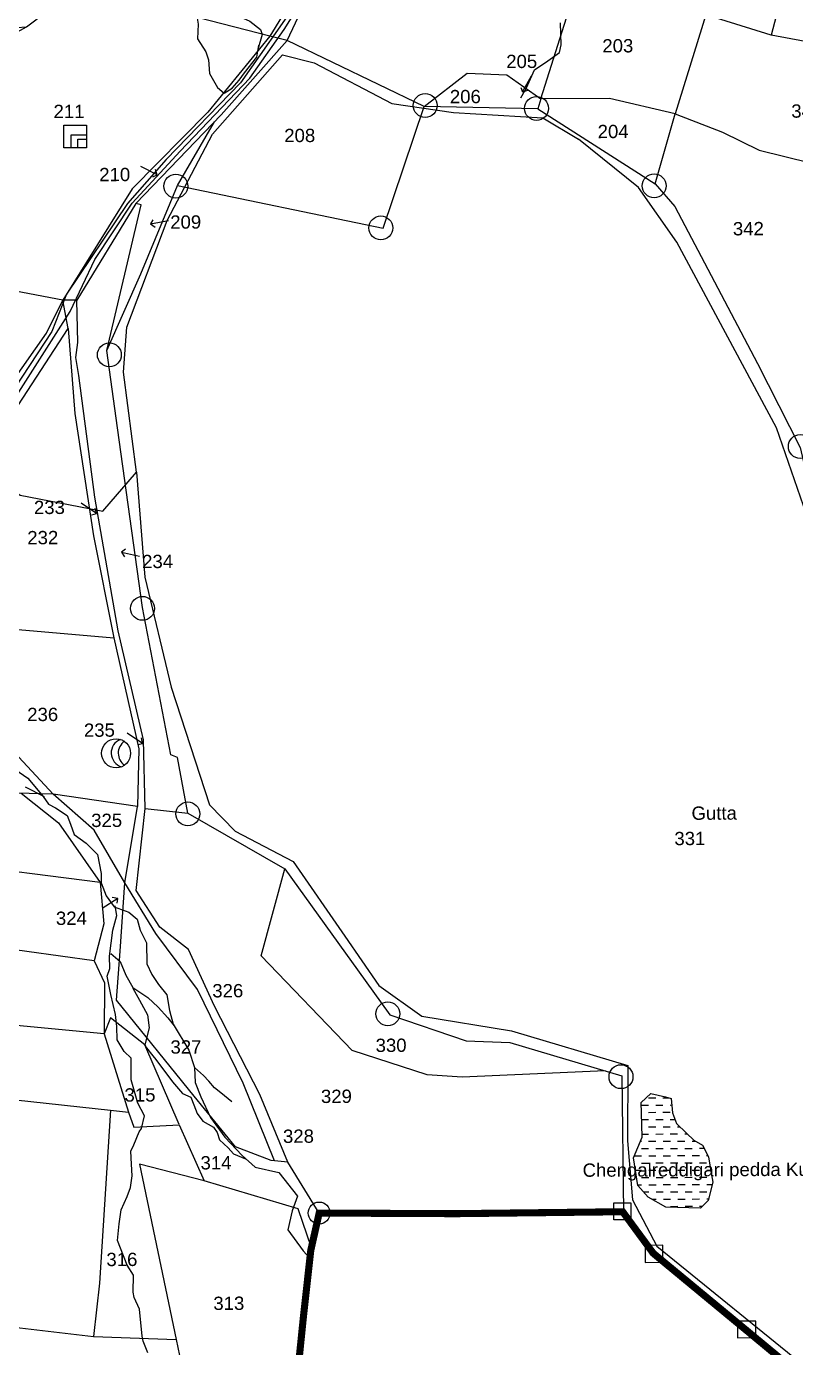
# Model space of a CAD drawing. Header units: inches. Extents: x 208632 to 221797, y 1591440 to 1598854.
# Drawn here: x 210205 to 211073, y 1593065 to 1594556 of the extents above; entities that cross this region are included whole.
import ezdxf

# ---------------------------------------------------------------- set-up
doc = ezdxf.new("R2010")
doc.units = ezdxf.units.IN
doc.header["$LTSCALE"] = 15
doc.header["$MEASUREMENT"] = 0
doc.linetypes.add('HIDDEN2', pattern=[0.1875, 0.125, -0.0625])
for name, color, linetype in [('BOUNDRY STONES', 240, 'Continuous'), ('PLOTS', 7, 'Continuous'), ('PLOTS NO', 7, 'Continuous'), ('ROADS', 1, 'Continuous'), ('STREAMS', 4, 'Continuous'), ('VILLAGE BOUNDRY', 5, 'Continuous'), ('wells', 7, 'Continuous')]:
    doc.layers.add(name, color=color, linetype=linetype)
doc.styles.get("Standard").update_dxf_attribs({"font": 'arial.ttf'})

# ---------------------------------------------------------------- blocks, each defined once
blk = doc.blocks.new('GGGGGFDGG')
at = {"layer": 'PLOTS NO', "color": 0}
for points in [[(17673.9, 8953.1), (17670.6, 8947.5), (17677, 8943.1)], [(17670.6, 8947.5), (17695.6, 8952)]]:
    blk.add_lwpolyline(points, dxfattribs=at)

msp = doc.modelspace()

# ---------------------------------------------------------------- hatches: boundary and pattern name
at = {"layer": 'STREAMS'}
h = msp.add_hatch(dxfattribs=at)
h.set_pattern_fill('DASH', color=4, scale=65.36629, angle=0.2399)
h.set_pattern_definition([(0.239895, (173772.8955, 1588738.121), (8.136504, 8.2049252), [8.1707862, -8.1707862])])
h.paths.add_polyline_path([(210909.2, 1593351.8), (210925.7, 1593347.7), (210932, 1593346.1), (210933.6, 1593330), (210938, 1593317.7), (210949.5, 1593306.9), (210957.9, 1593298.9), (210967.5, 1593293.3), (210974.4, 1593280.1), (210977.4, 1593261.7), (210979, 1593251.5), (210973.9, 1593231), (210965.2, 1593222.2), (210926.1, 1593223.5), (210906.3, 1593234.8), (210894.4, 1593247.8), (210889.6, 1593279), (210899.5, 1593302.2), (210898.6, 1593330), (210898.3, 1593341.6)])

# ---------------------------------------------------------------- linework, layer by layer
at = {"layer": 'BOUNDRY STONES'}
for points in [[(210867.3, 1593228.3), (210886.6, 1593228.3), (210886.6, 1593209), (210867.4, 1593208.9)], [(210922.8, 1593180.3), (210902.7, 1593180.2), (210902.7, 1593161), (210922.9, 1593161.1)], [(211007.1, 1593076), (211027.8, 1593076.1), (211027.7, 1593094.7), (211007, 1593094.6)]]:
    msp.add_lwpolyline(points, close=True, dxfattribs=at)
for centre, radius in [((210654.6, 1594466.8), 13.5), ((210780.2, 1594463.5), 13.5), ((210373.1, 1594375.8), 13.5), ((210912.9, 1594376.1), 13.5), ((210604.5, 1594328.6), 13.5), ((210298.1, 1594185.4), 13.5), ((211077.9, 1594081.9), 13.5), ((210335.5, 1593899.2), 13.5), ((210386.7, 1593667.2), 13.5), ((210612.4, 1593441.6), 13.5), ((210875.5, 1593370.6), 13.5), ((210534.9, 1593216.7), 12.4)]:
    msp.add_circle(centre, radius, dxfattribs=at)
at = {"layer": 'PLOTS'}
for points in [[(210375, 1594376.5), (210607.2, 1594328.3), (210653.3, 1594465.8), (210498.7, 1594540.3), (210520.4, 1594586.9), (210588.8, 1594671.5), (210675, 1594741.4), (210738.5, 1594792.8), (210866.2, 1594907.6), (210925.8, 1594966.6), (210960.3, 1594999.1), (211023, 1595067.4), (211082.4, 1595121.3), (211104.8, 1595134.6), (211121.1, 1595146.7), (211164.5, 1595196.4), (211195, 1595218.7), (211200.2, 1595240.9), (211229.3, 1595259.8)], [(211101, 1594759.8), (211045.1, 1594546.3), (210971.3, 1594569.3), (210984.5, 1594605)], [(209754.5, 1594533.8), (209950, 1594510.8), (210021.4, 1594542.8), (210105.9, 1594548.7), (210204.6, 1594555.7), (210267.4, 1594603.5), (210335.4, 1594631.7), (210320.1, 1594683), (210248.1, 1594726.8)], [(210971.3, 1594569.3), (210936.5, 1594457.4), (210862.5, 1594474.5), (210785.1, 1594474.4), (210838, 1594642.1)], [(210492.3, 1594566.3), (210479.2, 1594545), (210331.5, 1594583.1), (210261.1, 1594598.6)], [(210479.2, 1594545), (210409.2, 1594459.2), (210324, 1594372.6), (210245.7, 1594247), (210184.2, 1594258.7), (210143.7, 1594255.9), (210155.8, 1594389.1), (210145.7, 1594483), (210163.7, 1594533.1), (210204.6, 1594555.7)], [(210327.8, 1594356.2), (210424.3, 1594456.2), (210498.7, 1594540.3), (210479.2, 1594545)], [(210781.5, 1594463.2), (210914.2, 1594378.4), (210936.5, 1594457.4), (210990.1, 1594436.8), (211031.3, 1594416.5), (211118.2, 1594394.8), (211211, 1594371.7), (211237, 1594475.8), (211245.1, 1594508.1), (211230.9, 1594511.6), (211045.1, 1594546.3)], [(210653.3, 1594465.8), (210702, 1594503.3), (210746.7, 1594501.3), (210785.1, 1594474.4)], [(210785.1, 1594474.4), (210781.5, 1594463.2), (210653.3, 1594465.8)], [(210295.2, 1594190.1), (210333.8, 1594276.7), (210375, 1594376.5), (210416.8, 1594448.4)], [(210914.2, 1594378.4), (210936.4, 1594352.9), (211029.5, 1594175.5), (211077.8, 1594080.6), (211121.6, 1593889.4), (211128.7, 1593845.1), (211221.6, 1593816.4), (211223.1, 1594061.7)], [(210386.5, 1593668.2), (210375, 1593730.7), (210367.6, 1593734), (210335.4, 1593900.2), (210307.3, 1594103), (210295.2, 1594190.1), (210334, 1594354.7), (210327.8, 1594356.2), (210261.4, 1594247.2)], [(210096.2, 1594273.8), (210105.5, 1594103.2), (210159.3, 1594113.9), (210227, 1594210), (210245.7, 1594247)], [(210031.7, 1593934.2), (210066.2, 1593968.6), (210125.4, 1594049.5), (210164.2, 1594081.4), (210251.6, 1594215.2), (210245.7, 1594247)], [(210338.5, 1593673.3), (210336.6, 1593750.8), (210307.9, 1593873.7), (210281.8, 1594024.9), (210263.5, 1594162.2), (210260.4, 1594182.3), (210262.5, 1594199.4), (210261.4, 1594247.2), (210246, 1594246.9)], [(210251.6, 1594215.2), (210259.3, 1594119.1), (210280.3, 1593980.9), (210303.3, 1593865.8)], [(210534.9, 1593216.7), (210499.7, 1593274.3), (210480.6, 1593276.2), (210440.3, 1593291.5), (210393.9, 1593348.8), (210306.3, 1593456.9), (210310.3, 1593512.3), (210315.7, 1593589.3), (210281.1, 1593648.9), (210234.5, 1593689.5), (210196.1, 1593731.3), (210185.5, 1593730.1), (210173.4, 1593737.8), (210163.7, 1593824.3), (210171.2, 1593834.6), (210186.7, 1593876.2), (210303.3, 1593865.8), (210331.5, 1593740.7), (210330, 1593675.5), (210234.5, 1593689.5), (210194.2, 1593690.6), (210025.5, 1593713.6)], [(210198.7, 1593690.5), (210240.8, 1593657), (210287.9, 1593589.8), (210292, 1593543), (210280.8, 1593501.4), (210292.5, 1593476.7), (210292.1, 1593419), (210319.6, 1593330.6)], [(210280.8, 1593501.4), (209938.5, 1593548.9), (209863.9, 1593552.8), (209901.2, 1593675.2)], [(210484.6, 1593275.8), (210449.2, 1593363.2), (210397.7, 1593469), (210350.7, 1593532.4), (210315.7, 1593589.3), (210330, 1593675.5)], [(210499.7, 1593274.3), (210468.1, 1593350.6), (210416.6, 1593450.1), (210387.5, 1593514), (210355, 1593539.3), (210328.5, 1593580.6), (210338.5, 1593673.3), (210386.5, 1593668.2), (210496.3, 1593605.1), (210586.9, 1593479.3), (210614.8, 1593440.6), (210700.9, 1593411.2), (210750.1, 1593409.3), (210876.4, 1593371.6), (210878.2, 1593218.2)], [(210287.9, 1593589.8), (209944.9, 1593633.4)], [(210857.7, 1593377.2), (210696.1, 1593370), (210656.7, 1593372.8), (210572.2, 1593400.1), (210469.4, 1593507.2), (210496.3, 1593605.1)], [(210292.1, 1593419), (210129.9, 1593434.3), (210071.2, 1593446.6), (209845, 1593463.8)], [(210376.7, 1593316.7), (210338.1, 1593406.4), (210299.5, 1593437.2), (210292.1, 1593419)], [(210102, 1593354.2), (210299.2, 1593332.8), (210286.8, 1593137.6), (210280.2, 1593077.2)], [(210299.2, 1593332.8), (210319.6, 1593330.6), (210325.6, 1593313.7), (210376.8, 1593316.4), (210405, 1593253.2), (210332.1, 1593271.8), (210373.4, 1593074)], [(210526.1, 1593177.3), (210511, 1593221.3), (210405, 1593253.2)], [(210119.8, 1593096.1), (210280.2, 1593077.2), (210373.4, 1593074), (210383, 1593029), (210404.8, 1592999.6), (210418.3, 1592997.5)]]:
    msp.add_lwpolyline(points, dxfattribs=at)
at = {"layer": 'ROADS', "color": 1}
for points in [[(210559.4, 1594654.5), (210490.6, 1594555.6), (210446.2, 1594492.4), (210362.2, 1594405.7), (210318.4, 1594356.2), (210249.9, 1594253.7), (210233.2, 1594211.8), (210165.7, 1594109.9), (210127.2, 1594068.2), (210063.2, 1593987), (209971.1, 1593878.3), (209881, 1593773.9), (209806.3, 1593697), (209684.6, 1593550.4), (209651.4, 1593515.2), (209642.8, 1593501.8), (209538.7, 1593414.4), (209492.9, 1593375.9), (209394.6, 1593331.8), (209276.7, 1593283.8), (209129.1, 1593275.1)], [(209125.7, 1593268.2), (209284.4, 1593282), (209467.7, 1593360.2), (209503.8, 1593379.2), (209644.4, 1593500), (209716.7, 1593583.5), (209805.3, 1593685.8), (209892.7, 1593779.9), (209956.5, 1593851.5), (210055, 1593967.2), (210128.5, 1594060.2), (210174.7, 1594110.1), (210253.9, 1594234.1), (210281.6, 1594292.9), (210324, 1594356.7), (210377.9, 1594415.4), (210456.8, 1594497.8), (210495.4, 1594552.5), (210533.6, 1594614)], [(210069.1, 1594267.3), (210085.2, 1594198.1), (210095.2, 1594172.3), (210126.5, 1594119.8), (210152.6, 1594060.2), (210197.3, 1594027), (210263.8, 1594014.2), (210290.9, 1594009), (210328.7, 1594052.8), (210313.9, 1594165.9), (210317.7, 1594216.5), (210363.3, 1594337.1), (210414.4, 1594434.6), (210493.6, 1594524.1), (210529.3, 1594515.1), (210616.9, 1594469), (210686.4, 1594458.7), (210787.4, 1594452.9), (210827.7, 1594428.9)], [(211088.4, 1593995.5), (211051, 1594102.8), (210938.4, 1594312.5), (210895.3, 1594374.1), (210827.7, 1594428.9)], [(210328.7, 1594052.8), (210338, 1593934.6), (210367.9, 1593810.4), (210411, 1593677.6), (210440, 1593647.8), (210505.7, 1593613.5), (210563.8, 1593529.3), (210602.4, 1593473.4), (210650.9, 1593439), (210751.8, 1593422.2), (210883.1, 1593383.4), (210883, 1593298.4), (210888.6, 1593231.5), (210916.1, 1593179.2), (211089.4, 1593038.8)]]:
    msp.add_lwpolyline(points, dxfattribs=at)
at = {"layer": 'STREAMS', "color": 4}
for points in [[(210297.1, 1594666.6), (210302.1, 1594655.8), (210312.4, 1594646.5), (210320.2, 1594637.2), (210330.8, 1594619.6), (210341.4, 1594614.9), (210364.4, 1594616.3), (210388.7, 1594606.1), (210414.3, 1594588.8), (210427.4, 1594576.8), (210438.9, 1594569.7), (210456.6, 1594562), (210468.5, 1594552.7), (210470.7, 1594547.1), (210465.8, 1594530)], [(210397.1, 1594600.6), (210394.1, 1594583.8), (210396.9, 1594567.6), (210398.2, 1594558.6), (210397.7, 1594542.2), (210406.8, 1594527.3), (210409.9, 1594518.3), (210411.2, 1594502.8), (210420, 1594487), (210427.5, 1594480.8), (210436.8, 1594486.4), (210444.5, 1594495.2), (210450.7, 1594503.6), (210464.6, 1594521.3), (210466.7, 1594535)], [(210762.5, 1594475.3), (210768.9, 1594486.8), (210777.8, 1594507.2), (210793.1, 1594517.2), (210806, 1594526.7), (210808, 1594535.2), (210807.4, 1594560)], [(210202.9, 1593697.9), (210224.5, 1593686.9)], [(210341.6, 1593059.1), (210338.5, 1593066.5), (210336.2, 1593072.2), (210335.1, 1593077.7), (210332.1, 1593108.4), (210326.1, 1593121.4), (210324.9, 1593127.4), (210325.2, 1593146.7), (210318.3, 1593158), (210307.2, 1593185.6), (210309.2, 1593204.7), (210311.6, 1593220.5), (210318.2, 1593235.2), (210321.8, 1593245.7), (210323.8, 1593258.8), (210323.2, 1593271.8), (210322.5, 1593286.6), (210325.8, 1593293.8), (210331.6, 1593308.2), (210334.4, 1593312.1), (210337.8, 1593326.3), (210330.1, 1593340.6), (210322.8, 1593367), (210322.7, 1593391.5), (210314.9, 1593398.9), (210306.8, 1593412.2), (210306.5, 1593427.2), (210305.2, 1593440.7), (210299.9, 1593463.5), (210295.6, 1593484.1), (210298.5, 1593492.6), (210298.4, 1593506.7), (210302.1, 1593536), (210306.6, 1593552.4), (210304.6, 1593563.5)], [(210299.7, 1593509.6), (210310.4, 1593500.5), (210316.8, 1593485.1), (210324.5, 1593471.3), (210341.4, 1593460.1), (210353.3, 1593449.1), (210364.2, 1593437.2), (210371.3, 1593427.9)], [(210324.6, 1593470.7), (210332.1, 1593457), (210341.1, 1593440.5), (210342.9, 1593425.7), (210338.1, 1593406.4), (210340, 1593403.3), (210347.1, 1593394.2), (210350.7, 1593390.2), (210369.3, 1593364.8), (210380.7, 1593351.5), (210390.1, 1593347.4), (210393.5, 1593339), (210397.2, 1593328.9), (210403.5, 1593320.6), (210415.7, 1593313.8), (210419.8, 1593307.8), (210422.3, 1593299.5), (210432, 1593290.4), (210438.2, 1593283.7), (210451.7, 1593277.9)], [(210436.5, 1593342.2), (210423.8, 1593352.5), (210416.9, 1593358.2), (210410.3, 1593365.7), (210404.5, 1593372.1), (210394.2, 1593381.1)], [(210909.2, 1593351.8), (210925.7, 1593347.7), (210932, 1593346.1), (210933.6, 1593330), (210938, 1593317.7), (210949.5, 1593306.9), (210957.9, 1593298.9), (210967.5, 1593293.3), (210974.4, 1593280.1), (210977.4, 1593261.7), (210979, 1593251.5), (210973.9, 1593231), (210965.2, 1593222.2), (210926.1, 1593223.5), (210906.3, 1593234.8), (210894.4, 1593247.8), (210889.6, 1593279), (210899.5, 1593302.2), (210898.6, 1593330), (210898.3, 1593341.6), (210909.2, 1593351.8)]]:
    msp.add_lwpolyline(points, dxfattribs=at)
at = {"layer": 'STREAMS'}
msp.add_lwpolyline([(210181.8, 1593724.3), (210206.2, 1593707.6), (210223.5, 1593686.8), (210229.5, 1593678.3), (210237.3, 1593674.2), (210250.4, 1593665.4), (210254.3, 1593655.8), (210258.3, 1593643.9), (210272.1, 1593634.1), (210284.7, 1593621.3), (210288.7, 1593599.8), (210289, 1593589.5), (210294.4, 1593574.7), (210303.6, 1593562.3), (210319.9, 1593556.2), (210329.5, 1593548.5), (210332.8, 1593536.1), (210340.2, 1593521.7), (210340.3, 1593498.1), (210345.9, 1593486), (210353.5, 1593474.8), (210363, 1593462.9), (210366, 1593445.2), (210370.1, 1593429.8), (210387.9, 1593400.5), (210394.2, 1593381.1), (210395, 1593364.2), (210401.3, 1593347.7), (210412.1, 1593324.6), (210428.3, 1593302.2), (210447.9, 1593281.7), (210462.7, 1593268.5), (210489.5, 1593262.4), (210510.6, 1593235.7), (210504.4, 1593219.1), (210499.4, 1593197.8), (210516.8, 1593174.2), (210524.9, 1593165.4)], dxfattribs=at)
at = {"layer": 'VILLAGE BOUNDRY', "linetype": 'HIDDEN2', "ltscale": 8, "const_width": 8}
msp.add_lwpolyline([(211153.7, 1592971), (211017.6, 1593083.9), (210911.9, 1593171.3), (210877.4, 1593218.2), (210689.3, 1593216), (210534.9, 1593216.7), (210525.4, 1593174.5), (210517.1, 1593099.6), (210507, 1593000.3)], dxfattribs=at)
at = {"layer": 'wells', "color": 0}
for points in [[(210272.4, 1594419.1), (210246.7, 1594419), (210246.6, 1594444.4), (210272.3, 1594444.5)], [(210272.4, 1594419.1), (210255, 1594419), (210255, 1594433.6), (210272.3, 1594433.7)], [(210272.4, 1594419.1), (210262.7, 1594419.1), (210262.7, 1594428.8), (210272.3, 1594428.9)]]:
    msp.add_lwpolyline(points, close=True, dxfattribs=at)
msp.add_circle((210305.7, 1593735.6), 16.4, dxfattribs=at)
for centre, start, end in [((210316.6, 1593736), 111.4047, 252.828), ((210324.5, 1593735.8), 125.3285, 235.5921)]:
    msp.add_arc(centre, 16.4, start, end, dxfattribs=at)

# ---------------------------------------------------------------- block references
at = {"layer": 'PLOTS NO'}
for p, xscale, yscale, zscale, rotation in [((207260.2, 1578682.5), 0.8170786237207841, 0.8170786237207841, 0.8170786237207841, 50.63949156014553), ((226230.9, 1591262.2), 0.8170786237207841, 0.8170786237207841, 0.8170786237207841, 142.0069610443911), ((195957.5, 1586922), 0.8170786237207841, 0.8170786237207841, 0.8170786237207841, 0.3985871280873947), ((225723.8, 1589157.7), 0.8170786237207841, 0.8170786237207841, 0.8170786237207841, 135.7115908807531), ((194155.4, 1593025.2), 0.817078623720784, 0.817078623720784, 0.817078623720784, 336.4657757025432), ((225775.8, 1588898.3), 0.8170786237207841, 0.8170786237207841, 0.8170786237207841, 135.7115908807531), ((220819, 1605877.1), 0.8170786237207841, 0.8170786237207841, 0.8170786237207841, 202.6402677898336)]:
    msp.add_blockref('GGGGGFDGG', p, dxfattribs=dict(at, xscale=xscale, yscale=yscale, zscale=zscale, rotation=rotation))

# ---------------------------------------------------------------- texts
for s, p in [('203', (210854.5, 1594526.6)), ('205', (210746, 1594509)), ('206', (210682.4, 1594469.3)), ('211', (210235.1, 1594452.6)), ('343', (211067.7, 1594453)), ('208', (210495.5, 1594425.4)), ('204', (210849.2, 1594429.9)), ('210', (210286.7, 1594381.3)), ('209', (210366.8, 1594327.7)), ('342', (211001.8, 1594320.2)), ('233', (210213, 1594005.6)), ('232', (210205.5, 1593971.5)), ('234', (210335.1, 1593944.6)), ('236', (210205.4, 1593771.9)), ('235', (210269.4, 1593754.2)), ('Gutta', (210955.1, 1593660.5)), ('325', (210277.6, 1593652.4)), ('331', (210935.8, 1593631.9)), ('324', (210237.8, 1593541.9)), ('326', (210414.3, 1593460.1)), ('327', (210367.1, 1593396.6)), ('330', (210598.6, 1593398.5)), ('315', (210315.2, 1593342.5)), ('329', (210536.9, 1593340.9)), ('328', (210494.1, 1593295.9)), ('314', (210401, 1593265.9)), ('Chengalreddigari pedda Kunta', (210832.2, 1593257.6)), ('316', (210294.8, 1593156.8)), ('313', (210415.5, 1593107.3))]:
    msp.add_text(s, height=15, rotation=0.2399, dxfattribs=at).set_placement(p)

doc.saveas('drawing.dxf')
